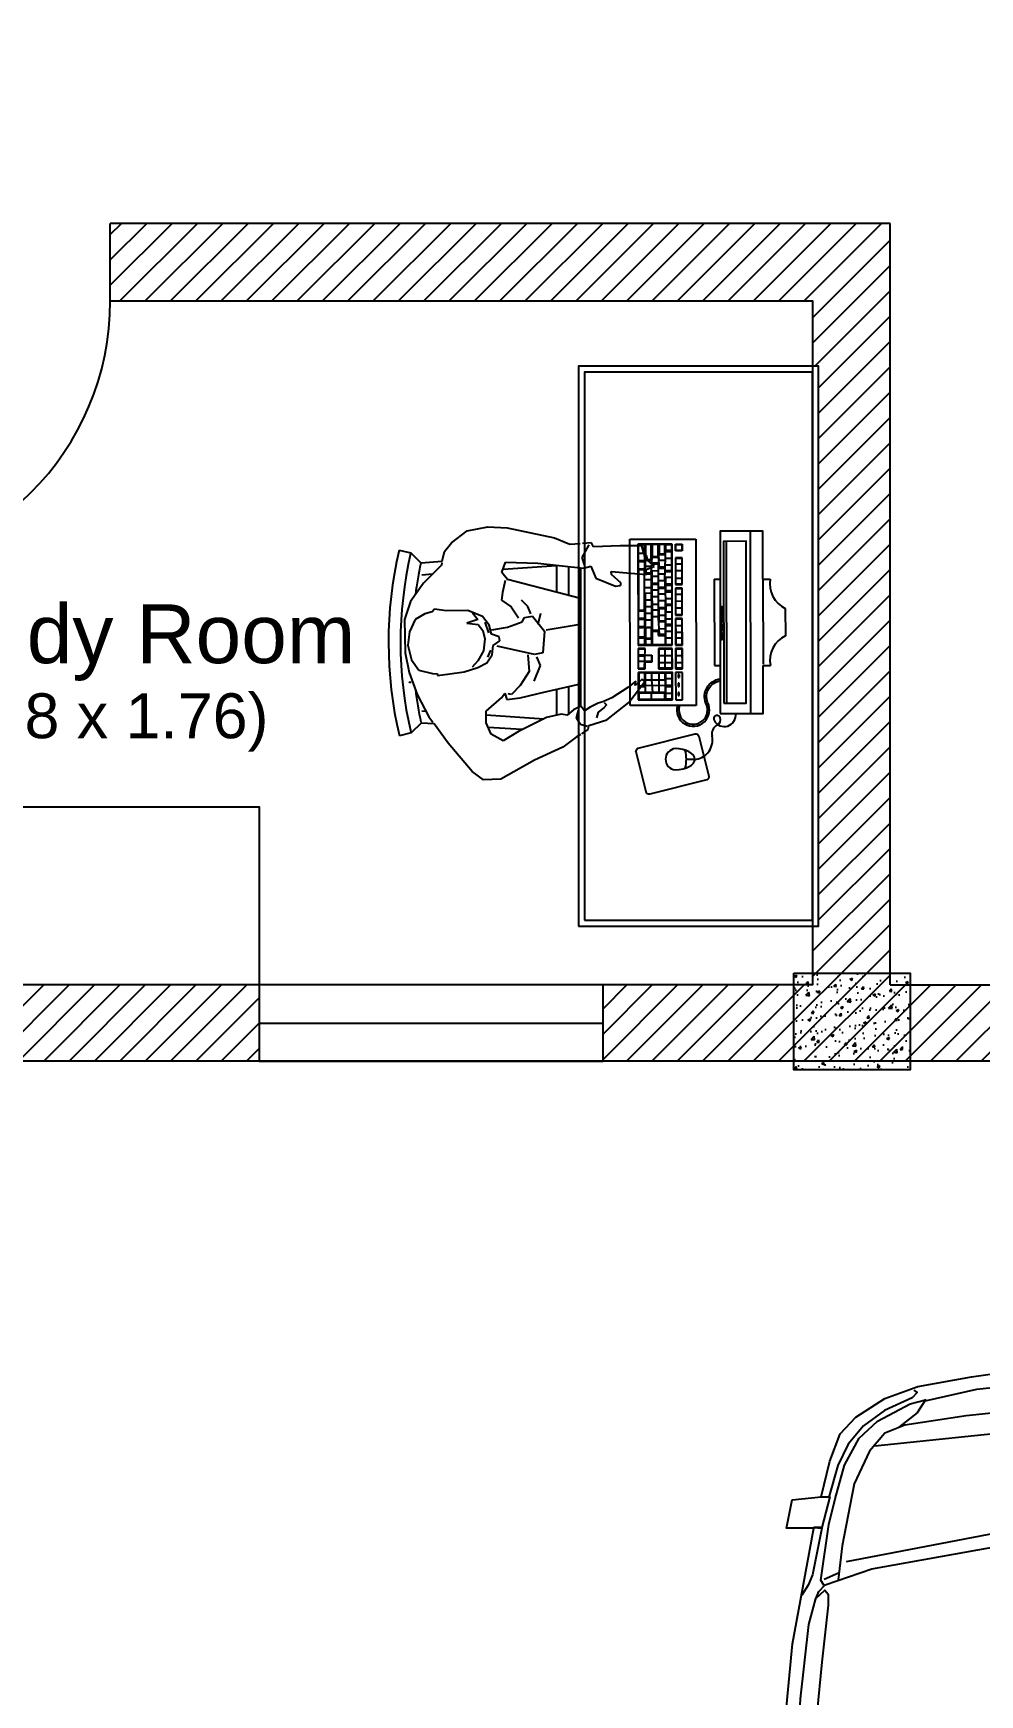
# Model space of a CAD drawing. Header units: inches. Extents: x 36.2 to 74.1, y 18.2 to 51.9.
# Drawn here: x 47.702 to 50.145, y 39.684 to 43.973 of the extents above; entities that cross this region are included whole.
import ezdxf

# ---------------------------------------------------------------- set-up
doc = ezdxf.new("R2010")
doc.units = ezdxf.units.IN
doc.header["$MEASUREMENT"] = 0
for name, color, linetype in [('cad-block.com', 7, 'Continuous'), ('Doors', 12, 'Continuous'), ('Windows', 170, 'Continuous')]:
    doc.layers.add(name, color=color, linetype=linetype)
doc.styles.get("Standard").update_dxf_attribs({"font": 'arial.ttf'})

# ---------------------------------------------------------------- blocks, each defined once
blk = doc.blocks.new('A$C4CD50952')
blk.add_line((79.3, 1304.2), (107.7, 1316.9))
for points in [[(0, 927.5), (3.6, 1038.2), (17.1, 1176.9), (58.9, 1404.9), (5.1, 1404.9), (16.3, 1460.9), (73.4, 1466.5), (90.3, 1537.1), (110.4, 1590.9), (141.8, 1623.4), (199, 1660.4), (264, 1683.9), (369.4, 1703), (591.7, 1734.3), (637.7, 1748.9), (702.7, 1755.6), (725.1, 1755.6), (1392.8, 1766.8), (1608.8, 1767.1)], [(278.4, 1655.6), (379.6, 1678.5), (503.8, 1691.8), (565.1, 1702.1), (614.6, 1715.4), (644.2, 1734.6), (670, 1744.2), (718.8, 1752.4)], [(255.5, 1676.9), (262.4, 1672), (252.6, 1661.3), (197.8, 1636.8), (156.7, 1606.5), (126.3, 1570.3), (105.8, 1528.2), (88.2, 1465.6), (73.5, 1466.6), (90.1, 1466.6), (74.5, 1406), (58.8, 1406), (74.5, 1405), (55.9, 1313), (48, 1292.5), (35.3, 1272.9)], [(1501.7, 1687.8), (974.4, 1677.1), (564.9, 1647.7), (358.8, 1626.3), (238.4, 1607.6), (198.8, 1591.8), (168.4, 1556.6), (138.1, 1492), (114.6, 1369.8), (106.8, 1303.2)], [(78.4, 1292.5), (72.5, 1302.3), (88.2, 1411.8), (100.9, 1462.7), (119.5, 1529.2), (147.9, 1582), (184.1, 1615.3), (248.7, 1649.5), (279, 1657.4), (262.4, 1631.9), (226.2, 1603.6)], [(61.7, 1262.2), (68.6, 1279.8), (81.3, 1293.5), (173.3, 1324.8), (495.3, 1382.5), (951.8, 1468.2), (1116.6, 1500.5), (1174.7, 1525.3), (1226.1, 1562.9), (1256.3, 1596.3), (1296.1, 1616.7)], [(178.8, 1566.9), (483.2, 1598.6), (889.6, 1619.7), (1272.3, 1626.8), (1304.2, 1619.9), (1322.3, 1611.3)], [(1172.3, 1567.2), (1107.7, 1532.8), (1023.7, 1511.3), (122.5, 1338.4)], [(26.5, 928.6), (28.5, 998), (32.4, 1068.5), (49, 1215.2), (62.7, 1266.1), (80.3, 1282.7), (87.2, 1274.9), (87.2, 1253.4), (74.5, 1140.9), (64.7, 1040.1), (61.7, 978.5), (62.7, 930.5)]]:
    blk.add_lwpolyline(points)

msp = doc.modelspace()

# ---------------------------------------------------------------- hatches: boundary and pattern name
at = {"true_color": 0xafd9aa}
h = msp.add_hatch(dxfattribs=at)
h.set_pattern_fill('ANSI31', color=9, scale=0.37)
h.paths.add_polyline_path([(57.19103, 49.66222), (52.85099, 49.66222), (52.85099, 49.46222), (53.6583, 49.46222), (56.94575, 49.46222), (56.94575, 44.22259), (56.94575, 43.62944), (57.19103, 43.62944)], flags=17)
h.paths.add_polyline_path([(57.19103, 38.08933), (56.94575, 38.08933), (56.94575, 37.79667), (40.78812, 37.79667), (40.78812, 41.31889), (42.5046, 41.31889), (42.5046, 41.51582), (40.78812, 41.51582), (40.78812, 42.89083), (40.78812, 43.64456), (40.78812, 43.87412), (40.58812, 43.87412), (40.58812, 42.6807), (40.58812, 37.79667), (38.47709, 37.79667), (38.47709, 49.46222), (40.58812, 49.46222), (42.51208, 49.46222), (42.51208, 49.66222), (38.27709, 49.66222), (38.27709, 37.56761), (40.78812, 37.56761), (57.19103, 37.56761)])
h.paths.add_polyline_path([(44.42107, 45.1596), (44.22107, 45.1596), (44.22107, 45.04269), (40.78812, 45.04383), (40.78812, 45.1908), (40.58812, 45.1908), (40.58812, 44.57412), (40.78812, 44.57412), (40.78812, 44.87362), (44.22107, 44.87362), (44.22107, 44.51644), (44.42107, 44.51644)], flags=17)
h.paths.add_polyline_path([(40.78812, 49.26222), (40.78812, 49.46222), (40.58812, 49.46222), (40.58812, 45.8908), (40.78812, 45.8908)], flags=17)
h.paths.add_polyline_path([(46.05316, 46.34533), (44.42107, 46.34533), (44.4201, 47.36394), (46.96717, 47.36394), (46.96717, 47.25644), (46.96717, 46.34533), (46.72488, 46.34533), (46.72488, 46.14629), (47.16717, 46.14629), (47.16717, 47.45644), (47.16717, 49.46222), (46.96717, 49.46222), (46.96717, 47.5103), (44.4201, 47.5103), (44.4201, 48.52929), (44.22107, 48.52929), (44.22107, 46.14629), (44.22107, 45.8596), (44.42043, 45.8596), (44.4201, 46.14629), (46.05316, 46.14629)], flags=17)
h.paths.add_polyline_path([(52.03947, 49.66222), (49.15495, 49.66222), (49.15495, 49.46222), (50.73065, 49.46222), (50.73065, 46.60077), (50.67109, 46.60077), (50.67109, 46.75088), (50.93633, 46.75088), (50.93633, 49.46222), (52.03947, 49.46222)], flags=17)
h.paths.add_polyline_path([(47.99325, 49.66222), (46.5071, 49.66222), (46.5071, 49.46222), (47.5319, 49.46222), (47.99325, 49.46222)], flags=17)
h.paths.add_polyline_path([(45.67164, 49.66222), (44.78484, 49.66222), (43.7027, 49.66222), (43.7027, 49.46222), (44.78581, 49.46222), (45.67164, 49.46222)], flags=17)
h.paths.add_polyline_path([(53.6583, 48.20815), (53.4583, 48.20815), (53.4583, 46.75088), (51.71895, 46.75088), (51.71895, 46.60077), (53.4583, 46.60077), (53.4583, 46.21807), (53.6583, 46.21807)], flags=17)
h.paths.add_polyline_path([(53.6583, 44.27062), (53.6583, 44.62758), (53.4583, 44.62758), (53.4583, 43.74172), (53.6583, 43.74172)], flags=16)
h.paths.add_polyline_path([(53.6583, 42.39828), (53.4583, 42.39828), (53.4583, 42.37), (53.4583, 41.51582), (49.91368, 41.51582), (49.91368, 43.28164), (49.91368, 43.48164), (47.90065, 43.48164), (47.90065, 43.28164), (49.71368, 43.28164), (49.71368, 43.11337), (49.72917, 43.11337), (49.72917, 41.66796), (49.71368, 41.66796), (49.71368, 41.51582), (49.17273, 41.51582), (49.17273, 41.31889), (53.6583, 41.31889)], flags=17)
h.paths.add_polyline_path([(48.28472, 41.51582), (47.02533, 41.51582), (47.02533, 41.97541), (47.02533, 43.28164), (47.22893, 43.28164), (47.22893, 43.48164), (46.31947, 43.48164), (46.31947, 43.28164), (46.78494, 43.28164), (46.78494, 41.51582), (46.49528, 41.51582), (46.41542, 41.51582), (46.41542, 41.31889), (48.28472, 41.31889)], flags=17)
edge = h.paths.add_edge_path(flags=17)
edge.add_line((45.77705, 41.51582), (44.42107, 41.51582))
edge.add_line((44.42107, 41.51582), (44.42107, 42.48648))
edge.add_arc((44.43431, 42.49666), 0.0167, 189.81624, 217.54655, ccw=False)
edge.add_line((44.41786, 42.49381), (44.41786, 42.62703))
edge.add_line((44.41786, 42.62703), (44.41786, 42.7577))
edge.add_line((44.41786, 42.7577), (44.42107, 42.75791))
edge.add_line((44.42107, 42.75791), (44.42107, 43.28164))
edge.add_line((44.42107, 43.28164), (45.64775, 43.28164))
edge.add_line((45.64775, 43.28164), (45.64775, 43.48164))
edge.add_line((45.64775, 43.48164), (44.42107, 43.48164))
edge.add_line((44.42107, 43.48164), (44.42107, 43.84472))
edge.add_line((44.42107, 43.84472), (44.22107, 43.84472))
edge.add_line((44.22107, 43.84472), (44.22107, 43.77399))
edge.add_line((44.22107, 43.77399), (44.22107, 41.51582))
edge.add_line((44.22107, 41.51582), (43.62436, 41.51582))
edge.add_line((43.62436, 41.51582), (43.62436, 41.31889))
edge.add_line((43.62436, 41.31889), (45.77705, 41.31889))
edge.add_line((45.77705, 41.31889), (45.77705, 41.51582))
at = {"transparency": 33554687}
h = msp.add_hatch(dxfattribs=at)
h.set_pattern_fill('AR-CONC', color=0, scale=0.01)
h.set_pattern_definition([(50, (11.68816, -8.365796), (0.07172602, -0.006275213), [0.0075, -0.0825]), (355, (11.68816, -8.365796), (-0.01387513, 0.07521921), [0.006, -0.066]), (100.45144, (11.694135, -8.36632), (0.057850885, 0.068944), [0.00637402, -0.07011421]), (46.1842, (11.68816, -8.3458), (0.10672413, -0.01655193), [0.01125, -0.12375]), (96.63564, (11.69705, -8.34718), (0.0934662, 0.09741186), [0.00956103, -0.10517138]), (351.18416, (11.68816, -8.3458), (0.0934662, 0.09741186), [0.009, -0.099]), (21, (11.69816, -8.350796), (0.059690705, -0.04026189), [0.0075, -0.0825]), (326, (11.69816, -8.350796), (0.02433153, 0.072515005), [0.006, -0.066]), (71.45144, (11.70313, -8.35415), (0.08402224, 0.032253115), [0.00637402, -0.07011421]), (37.5, (11.688158, -8.365796), (0.001215986, 0.033289385), [0, -0.0652, 0, -0.067, 0, -0.06625]), (7.5, (11.688158, -8.365796), (0.026306954, 0.039441171), [0, -0.0382, 0, -0.0637, 0, -0.02525]), (327.5, (11.665858, -8.365796), (0.053382244, -0.002255487), [0, -0.025, 0, -0.078, 0, -0.1035]), (317.5, (11.65586, -8.365796), (0.058318617, 0.010010498), [0, -0.0325, 0, -0.0518, 0, -0.0735])])
h.paths.add_polyline_path([(49.66525, 41.54642), (49.66525, 41.29642), (49.96525, 41.29642), (49.96525, 41.54642)])

# ---------------------------------------------------------------- linework, layer by layer
for p, q in [((49.91368, 43.48164), (47.90065, 43.48164)), ((47.90065, 43.28164), (47.90065, 43.48164)), ((49.91368, 43.28164), (49.91368, 43.48164)), ((49.91368, 41.51582), (49.91368, 43.28164)), ((48.78129, 42.65721), (48.82213, 42.68811)), ((48.82213, 42.68811), (48.87522, 42.69838)), ((48.87522, 42.69838), (48.92494, 42.6955)), ((48.92494, 42.6955), (49.04735, 42.66989)), ((49.55243, 42.68752), (49.5532, 42.21682)), ((48.64616, 42.63812), (48.67633, 42.6311)), ((48.75769, 42.60954), (48.76355, 42.63442)), ((48.76355, 42.63442), (48.78129, 42.65721)), ((49.04735, 42.66989), (49.08729, 42.6534)), ((49.08729, 42.6534), (49.11401, 42.65532)), ((49.11877, 42.61908), (49.13695, 42.65159)), ((49.14298, 42.6574), (49.11952, 42.65572)), ((49.14803, 42.64701), (49.14298, 42.6574)), ((49.21673, 42.6498), (49.14803, 42.64701)), ((49.27272, 42.64952), (49.21673, 42.6498)), ((49.24166, 42.66647), (49.4121, 42.66675)), ((49.24236, 42.23686), (49.24166, 42.66647)), ((49.35071, 42.65351), (49.26279, 42.65337)), ((49.26279, 42.65337), (49.26322, 42.39244)), ((49.26393, 42.65245), (49.27926, 42.65248)), ((49.26399, 42.61104), (49.26393, 42.65245)), ((49.27839, 42.63057), (49.27272, 42.64952)), ((49.27926, 42.65248), (49.27936, 42.58938)), ((49.29727, 42.65245), (49.28188, 42.65242)), ((49.28188, 42.65242), (49.28195, 42.61375)), ((49.29733, 42.61378), (49.29727, 42.65245)), ((49.3151, 42.65251), (49.29969, 42.65248)), ((49.29969, 42.65248), (49.29974, 42.62186)), ((49.31515, 42.62188), (49.3151, 42.65251)), ((49.3323, 42.65253), (49.31715, 42.65251)), ((49.31715, 42.65251), (49.31719, 42.62858)), ((49.33234, 42.6286), (49.3323, 42.65253)), ((49.33256, 42.55928), (49.33439, 42.65249)), ((49.33439, 42.65249), (49.34972, 42.65251)), ((49.34975, 42.63718), (49.33441, 42.63716)), ((49.33442, 42.63511), (49.34975, 42.63514)), ((49.34972, 42.65251), (49.34977, 42.61981)), ((49.35113, 42.39259), (49.35071, 42.65351)), ((49.35959, 42.65355), (49.37696, 42.65358)), ((49.35961, 42.63618), (49.35959, 42.65355)), ((49.37699, 42.6362), (49.35961, 42.63618)), ((49.36061, 42.65253), (49.37594, 42.65256)), ((49.36064, 42.6372), (49.36061, 42.65253)), ((49.37597, 42.63722), (49.36064, 42.6372)), ((49.37594, 42.65256), (49.37597, 42.63722)), ((49.37696, 42.65358), (49.37699, 42.6362)), ((49.4121, 42.66675), (49.4128, 42.23714)), ((49.49032, 42.661), (49.491, 42.24314)), ((48.67633, 42.6311), (48.70241, 42.60576)), ((48.70241, 42.60576), (48.75769, 42.60954)), ((48.75531, 42.59941), (48.70912, 42.55306)), ((48.75671, 42.60537), (48.75531, 42.59941)), ((48.91168, 42.58054), (48.92054, 42.60699)), ((48.91458, 42.58921), (49.05215, 42.59861)), ((48.92054, 42.60699), (49.00469, 42.60444)), ((49.00469, 42.60444), (49.12189, 42.59135)), ((49.05216, 42.59781), (49.05227, 42.52931)), ((49.08313, 42.59568), (49.08325, 42.52125)), ((49.11411, 42.59222), (49.11469, 42.23568)), ((49.12444, 42.60012), (49.11877, 42.61908)), ((49.12189, 42.59135), (49.14086, 42.59702)), ((49.14086, 42.59702), (49.15388, 42.56569)), ((49.26396, 42.63077), (49.27929, 42.6308)), ((49.29724, 42.61166), (49.26399, 42.61104)), ((49.264, 42.60909), (49.27933, 42.60911)), ((49.26403, 42.58935), (49.264, 42.60909)), ((49.27936, 42.58938), (49.26403, 42.58935)), ((49.28528, 42.62461), (49.27839, 42.63057)), ((49.28193, 42.5963), (49.28191, 42.61163)), ((49.29726, 42.59633), (49.28193, 42.5963)), ((49.28196, 42.57893), (49.28194, 42.59426)), ((49.28195, 42.61375), (49.29733, 42.61378)), ((49.28361, 42.58792), (49.30457, 42.59588)), ((49.28834, 42.61193), (49.28528, 42.62461)), ((49.29982, 42.602), (49.28834, 42.61193)), ((49.29729, 42.57895), (49.29981, 42.62007)), ((49.29974, 42.62186), (49.31515, 42.62188)), ((49.29981, 42.62007), (49.31514, 42.6201)), ((49.30457, 42.59588), (49.29982, 42.602)), ((49.31516, 42.60476), (49.29983, 42.60474)), ((49.29984, 42.6027), (49.31517, 42.60272)), ((49.31514, 42.6201), (49.31717, 42.59401)), ((49.31517, 42.60272), (49.31536, 42.48313)), ((49.31711, 42.62671), (49.33245, 42.62674)), ((49.31714, 42.61138), (49.31711, 42.62671)), ((49.33247, 42.61141), (49.31714, 42.61138)), ((49.3325, 42.59403), (49.31717, 42.59401)), ((49.31717, 42.59196), (49.3325, 42.59199)), ((49.31719, 42.62858), (49.33234, 42.6286)), ((49.33445, 42.61774), (49.34978, 42.61776)), ((49.33447, 42.60036), (49.34981, 42.60039)), ((49.34978, 42.61776), (49.3498, 42.60243)), ((49.34981, 42.60039), (49.34986, 42.56768)), ((49.37706, 42.61884), (49.35968, 42.61882)), ((49.35968, 42.61882), (49.35979, 42.54931)), ((49.36072, 42.61778), (49.37605, 42.6178)), ((49.36083, 42.55032), (49.36072, 42.61778)), ((49.37608, 42.60247), (49.36075, 42.60245)), ((49.37605, 42.6178), (49.37616, 42.55035)), ((49.37717, 42.54934), (49.37706, 42.61884)), ((48.70912, 42.55306), (48.67594, 42.5055)), ((48.70452, 42.57486), (48.73277, 42.57679)), ((48.92591, 42.5622), (48.91168, 42.58054)), ((48.91964, 42.5596), (48.91323, 42.52902)), ((49.11424, 42.51318), (48.92591, 42.5622)), ((49.15388, 42.56569), (49.20484, 42.54569)), ((49.19411, 42.57503), (49.1935, 42.58359)), ((49.1935, 42.58359), (49.28453, 42.57508)), ((49.21937, 42.55319), (49.19411, 42.57503)), ((49.20484, 42.54569), (49.21769, 42.54661)), ((49.21769, 42.54661), (49.21937, 42.55319)), ((49.27938, 42.58728), (49.26406, 42.58725)), ((49.26406, 42.58725), (49.26423, 42.48317)), ((49.27955, 42.4832), (49.27938, 42.58728)), ((49.29729, 42.57895), (49.28196, 42.57893)), ((49.28196, 42.57688), (49.2973, 42.57691)), ((49.29732, 42.56158), (49.28199, 42.56155)), ((49.28453, 42.57508), (49.28361, 42.58792)), ((49.2973, 42.57691), (49.29752, 42.43994)), ((49.29986, 42.58532), (49.3152, 42.58534)), ((49.29989, 42.56999), (49.29986, 42.58532)), ((49.31522, 42.57001), (49.29989, 42.56999)), ((49.30009, 42.44631), (49.29989, 42.56999)), ((49.31525, 42.55264), (49.29992, 42.55261)), ((49.29992, 42.55057), (49.31525, 42.55059)), ((49.33253, 42.57666), (49.3172, 42.57663)), ((49.33256, 42.55928), (49.31722, 42.55926)), ((49.33256, 42.55724), (49.33467, 42.48077)), ((49.34983, 42.58505), (49.3345, 42.58503)), ((49.3345, 42.58298), (49.34983, 42.58301)), ((49.34986, 42.56768), (49.33453, 42.56765)), ((49.33456, 42.55028), (49.33453, 42.56561)), ((49.34989, 42.5503), (49.33456, 42.55028)), ((49.33456, 42.54823), (49.34989, 42.54826)), ((49.33458, 42.5329), (49.33456, 42.54823)), ((49.34986, 42.56563), (49.34992, 42.53293)), ((49.35979, 42.54931), (49.37717, 42.54934)), ((49.37611, 42.5851), (49.36077, 42.58507)), ((49.36081, 42.56565), (49.37614, 42.56568)), ((49.37616, 42.55035), (49.36083, 42.55032)), ((49.45982, 42.56354), (49.47486, 42.56357)), ((49.45982, 42.56354), (49.46018, 42.3405)), ((49.47486, 42.56357), (49.47543, 42.21669)), ((49.58525, 42.56375), (49.60434, 42.56378)), ((49.58525, 42.56375), (49.5856, 42.34399)), ((48.67594, 42.5055), (48.6599, 42.45918)), ((48.91323, 42.52902), (48.91033, 42.50945)), ((48.91033, 42.50945), (48.93528, 42.49189)), ((48.97827, 42.49283), (48.96204, 42.50887)), ((49.28202, 42.54213), (49.29735, 42.54216)), ((49.29738, 42.52682), (49.28205, 42.5268)), ((49.28213, 42.47467), (49.28205, 42.52475)), ((49.29741, 42.50945), (49.28207, 42.50942)), ((49.31528, 42.53526), (49.29995, 42.53524)), ((49.31531, 42.51789), (49.29997, 42.51786)), ((49.33258, 42.5419), (49.31725, 42.54188)), ((49.31726, 42.53984), (49.33259, 42.53986)), ((49.33261, 42.52453), (49.31728, 42.5245)), ((49.33264, 42.50715), (49.31731, 42.50713)), ((49.33264, 42.50511), (49.33267, 42.48978)), ((49.34992, 42.53293), (49.33458, 42.5329)), ((49.33459, 42.53086), (49.34992, 42.53088)), ((49.33462, 42.51348), (49.34995, 42.51351)), ((49.37719, 42.53993), (49.35981, 42.5399)), ((49.35981, 42.5399), (49.35992, 42.4704)), ((49.36085, 42.53887), (49.37618, 42.53889)), ((49.3609, 42.50616), (49.36085, 42.53887)), ((49.37621, 42.52356), (49.36087, 42.52354)), ((49.37623, 42.50618), (49.3609, 42.50616)), ((49.36096, 42.47141), (49.36091, 42.50412)), ((49.37618, 42.53889), (49.37623, 42.50618)), ((49.37624, 42.50414), (49.37629, 42.47143)), ((49.3773, 42.47043), (49.37719, 42.53993)), ((48.71267, 42.47373), (48.68789, 42.45904)), ((48.73164, 42.47939), (48.71267, 42.47373)), ((48.73761, 42.48628), (48.73164, 42.47939)), ((48.76805, 42.48201), (48.73761, 42.48628)), ((48.82363, 42.48234), (48.76805, 42.48201)), ((48.8617, 42.46724), (48.82363, 42.48234)), ((48.83549, 42.47647), (48.84945, 42.45931)), ((48.87838, 42.44477), (48.8617, 42.46724)), ((48.93528, 42.49189), (48.95457, 42.46316)), ((48.9639, 42.45307), (48.96956, 42.46424)), ((48.96956, 42.46424), (48.99082, 42.46792)), ((48.98608, 42.47403), (48.97827, 42.49283)), ((48.99082, 42.46792), (49.02159, 42.42926)), ((49.00522, 42.44744), (49.01178, 42.47588)), ((49.26421, 42.48136), (49.27954, 42.48138)), ((49.26427, 42.43995), (49.26421, 42.48136)), ((49.26423, 42.48317), (49.27955, 42.4832)), ((49.27957, 42.46165), (49.26424, 42.46162)), ((49.27954, 42.48138), (49.2796, 42.43997)), ((49.29743, 42.49207), (49.2821, 42.49205)), ((49.29746, 42.4747), (49.28213, 42.47467)), ((49.28219, 42.43992), (49.28213, 42.47263)), ((49.29744, 42.49003), (49.29746, 42.4747)), ((49.30001, 42.49844), (49.31534, 42.49847)), ((49.31536, 42.48313), (49.30003, 42.48311)), ((49.31539, 42.46576), (49.30006, 42.46573)), ((49.31536, 42.48313), (49.31539, 42.46371)), ((49.31539, 42.46371), (49.31745, 42.42025)), ((49.33267, 42.48978), (49.31734, 42.48975)), ((49.31734, 42.48771), (49.33267, 42.48773)), ((49.31739, 42.455), (49.31734, 42.48771)), ((49.31737, 42.47033), (49.3327, 42.47036)), ((49.33267, 42.48773), (49.33273, 42.45503)), ((49.34997, 42.49817), (49.33464, 42.49815)), ((49.33464, 42.49611), (49.34998, 42.49613)), ((49.33467, 42.47873), (49.35, 42.47875)), ((49.33475, 42.42865), (49.33467, 42.47873)), ((49.3347, 42.46135), (49.35003, 42.46138)), ((49.35, 42.47875), (49.35003, 42.46342)), ((49.35003, 42.46138), (49.35006, 42.44605)), ((49.35992, 42.4704), (49.3773, 42.47043)), ((49.37731, 42.46221), (49.35993, 42.46219)), ((49.35993, 42.46219), (49.36005, 42.39268)), ((49.37626, 42.48881), (49.36093, 42.48878)), ((49.37629, 42.47143), (49.36096, 42.47141)), ((49.36098, 42.46115), (49.37631, 42.46118)), ((49.361, 42.44582), (49.36098, 42.46115)), ((49.37631, 42.46118), (49.37636, 42.42847)), ((49.37742, 42.39271), (49.37731, 42.46221)), ((49.64321, 42.48728), (49.64332, 42.41736)), ((48.6599, 42.45918), (48.66177, 42.37327)), ((48.67291, 42.42785), (48.66895, 42.39314)), ((48.68789, 42.45904), (48.67291, 42.42785)), ((48.84945, 42.45931), (48.82103, 42.45)), ((48.82103, 42.45), (48.85036, 42.44665)), ((48.85036, 42.44665), (48.86239, 42.43117)), ((48.86239, 42.43117), (48.86756, 42.40974)), ((48.86797, 42.4521), (48.87718, 42.42515)), ((48.88461, 42.42169), (48.87838, 42.44477)), ((48.90425, 42.41437), (48.88461, 42.42169)), ((48.88573, 42.43239), (48.92612, 42.4396)), ((48.92612, 42.4396), (48.9639, 42.45307)), ((49.02159, 42.42926), (49.01703, 42.373)), ((49.09809, 42.44336), (49.02572, 42.43171)), ((49.11435, 42.44689), (49.09809, 42.44336)), ((49.26424, 42.45968), (49.27957, 42.45971)), ((49.2796, 42.43997), (49.26427, 42.43995)), ((49.26428, 42.43791), (49.29752, 42.43994)), ((49.26432, 42.41366), (49.26428, 42.43791)), ((49.27961, 42.43793), (49.27965, 42.41368)), ((49.29749, 42.45732), (49.28216, 42.4573)), ((49.28259, 42.43794), (49.28226, 42.39358)), ((49.29743, 42.43796), (49.28259, 42.43794)), ((49.29748, 42.41125), (49.29743, 42.43796)), ((49.30012, 42.43098), (49.30009, 42.44631)), ((49.31545, 42.43101), (49.30012, 42.43098)), ((49.30014, 42.42937), (49.31538, 42.4294)), ((49.3002, 42.39356), (49.30014, 42.42903)), ((49.31538, 42.4294), (49.3154, 42.41835)), ((49.3154, 42.41835), (49.33275, 42.41838)), ((49.33273, 42.45298), (49.3159, 42.45295)), ((49.33273, 42.45503), (49.31739, 42.455)), ((49.31743, 42.43558), (49.33276, 42.43561)), ((49.33278, 42.42027), (49.31745, 42.42025)), ((49.33273, 42.45298), (49.33278, 42.42027)), ((49.33275, 42.41838), (49.33279, 42.39395)), ((49.35006, 42.44605), (49.33473, 42.44602)), ((49.33473, 42.44398), (49.35006, 42.444)), ((49.35009, 42.42867), (49.33475, 42.42865)), ((49.33478, 42.41127), (49.33476, 42.4266)), ((49.35006, 42.444), (49.35009, 42.42867)), ((49.35009, 42.42663), (49.35014, 42.39392)), ((49.361, 42.44377), (49.37634, 42.4438)), ((49.36103, 42.42844), (49.361, 42.44377)), ((49.36103, 42.4264), (49.37636, 42.42642)), ((49.36109, 42.39369), (49.36103, 42.4264)), ((49.37636, 42.42642), (49.37642, 42.39372)), ((48.66895, 42.39314), (48.67815, 42.35508)), ((48.86435, 42.37863), (48.84989, 42.35216)), ((48.86756, 42.40974), (48.86435, 42.37863)), ((48.88185, 42.38043), (48.87442, 42.36246)), ((48.88606, 42.36788), (48.88904, 42.39176)), ((48.88904, 42.39176), (48.90637, 42.40414)), ((48.99576, 42.36932), (48.89952, 42.39036)), ((48.90637, 42.40414), (48.90425, 42.41437)), ((49.28138, 42.38463), (49.26301, 42.3846)), ((49.26301, 42.3846), (49.2631, 42.3318)), ((49.26322, 42.39244), (49.35113, 42.39259)), ((49.27965, 42.41368), (49.26432, 42.41366)), ((49.26432, 42.4119), (49.27965, 42.41192)), ((49.26435, 42.39358), (49.26432, 42.4119)), ((49.27968, 42.39361), (49.26435, 42.39358)), ((49.26452, 42.38324), (49.27985, 42.38326)), ((49.26454, 42.36791), (49.26452, 42.38324)), ((49.27965, 42.41192), (49.27968, 42.39361)), ((49.27993, 42.33318), (49.28138, 42.38463)), ((49.28224, 42.40891), (49.29757, 42.40894)), ((49.29759, 42.39361), (49.28226, 42.39358)), ((49.28264, 42.41122), (49.29748, 42.41125)), ((49.29757, 42.40894), (49.29759, 42.39361)), ((49.33279, 42.39361), (49.3002, 42.39356)), ((49.35148, 42.38459), (49.316, 42.38453)), ((49.316, 42.38453), (49.31609, 42.33201)), ((49.31716, 42.38332), (49.33249, 42.38335)), ((49.31724, 42.33324), (49.31716, 42.38332)), ((49.33249, 42.38335), (49.33257, 42.33326)), ((49.35011, 42.4113), (49.33478, 42.41127)), ((49.33481, 42.39389), (49.33479, 42.40923)), ((49.35014, 42.39392), (49.33481, 42.39389)), ((49.33484, 42.38335), (49.35017, 42.38338)), ((49.35017, 42.38338), (49.3502, 42.36805)), ((49.35156, 42.33207), (49.35148, 42.38459)), ((49.37743, 42.38456), (49.36004, 42.38453)), ((49.36004, 42.38453), (49.36013, 42.33226)), ((49.36005, 42.39268), (49.37742, 42.39271)), ((49.37639, 42.41109), (49.36106, 42.41107)), ((49.37642, 42.39372), (49.36109, 42.39369)), ((49.3611, 42.38339), (49.37643, 42.38342)), ((49.36118, 42.33331), (49.3611, 42.38339)), ((49.37643, 42.38342), (49.37652, 42.33334)), ((49.37752, 42.33228), (49.37743, 42.38456)), ((48.66177, 42.37327), (48.67189, 42.32237)), ((48.67815, 42.35508), (48.69728, 42.3285)), ((48.81387, 42.32397), (48.84966, 42.33515)), ((48.84989, 42.35216), (48.83465, 42.33653)), ((48.84966, 42.33515), (48.87246, 42.34755)), ((48.87246, 42.34755), (48.88606, 42.36788)), ((48.97863, 42.36809), (48.9817, 42.32529)), ((49.01077, 42.34028), (48.99426, 42.30038)), ((49.01703, 42.373), (48.99576, 42.36932)), ((49.00051, 42.36321), (49.01077, 42.34028)), ((49.2631, 42.3318), (49.28146, 42.33183)), ((49.29756, 42.36592), (49.26454, 42.36791)), ((49.26455, 42.36586), (49.27988, 42.36589)), ((49.2646, 42.33315), (49.26455, 42.36586)), ((49.2799, 42.35055), (49.26457, 42.35053)), ((49.27993, 42.33318), (49.2646, 42.33315)), ((49.28141, 42.36691), (49.29858, 42.36694)), ((49.29861, 42.34956), (49.28143, 42.34954)), ((49.28146, 42.33183), (49.28143, 42.34954)), ((49.29759, 42.35058), (49.28226, 42.35056)), ((49.29756, 42.36592), (49.29759, 42.35058)), ((49.29858, 42.36694), (49.29861, 42.34956)), ((49.31609, 42.33201), (49.35156, 42.33207)), ((49.31719, 42.36595), (49.3502, 42.366)), ((49.31721, 42.34857), (49.33255, 42.3486)), ((49.33257, 42.33326), (49.31724, 42.33324)), ((49.3349, 42.3486), (49.35023, 42.34863)), ((49.35026, 42.33329), (49.33492, 42.33327)), ((49.3502, 42.366), (49.35023, 42.35067)), ((49.35023, 42.34863), (49.35026, 42.33329)), ((49.36013, 42.33226), (49.37752, 42.33228)), ((49.36113, 42.36602), (49.37646, 42.36604)), ((49.36116, 42.34864), (49.37649, 42.34867)), ((49.37652, 42.33334), (49.36118, 42.33331)), ((49.46018, 42.3405), (49.47523, 42.34052)), ((49.58561, 42.3407), (49.60471, 42.34073)), ((48.67189, 42.32237), (48.69318, 42.26582)), ((48.69728, 42.3285), (48.73232, 42.32026)), ((48.73232, 42.32026), (48.74533, 42.31904)), ((48.74533, 42.31904), (48.74563, 42.31476)), ((48.74563, 42.31476), (48.77761, 42.31921)), ((48.77761, 42.31921), (48.81387, 42.32397)), ((48.95846, 42.2892), (48.93644, 42.2661)), ((48.9817, 42.32529), (48.95846, 42.2892)), ((49.01998, 42.27211), (49.1146, 42.29287)), ((49.25696, 42.29991), (49.23662, 42.28339)), ((49.23939, 42.24486), (49.28067, 42.29946)), ((49.27379, 42.30542), (49.25559, 42.28905)), ((49.25559, 42.28905), (49.25696, 42.29991)), ((49.35161, 42.32291), (49.26316, 42.32276)), ((49.26316, 42.32276), (49.26328, 42.25173)), ((49.28027, 42.32121), (49.26493, 42.32119)), ((49.26493, 42.32119), (49.26498, 42.28839)), ((49.26498, 42.28839), (49.28032, 42.28841)), ((49.28067, 42.29946), (49.27379, 42.30542)), ((49.28032, 42.28841), (49.28027, 42.32121)), ((49.28232, 42.32116), (49.33259, 42.32124)), ((49.28237, 42.28845), (49.28232, 42.32116)), ((49.28235, 42.30378), (49.33261, 42.30387)), ((49.33264, 42.28853), (49.28237, 42.28845)), ((49.29765, 42.32118), (49.29768, 42.30585)), ((49.29768, 42.30381), (49.29998, 42.2711)), ((49.31731, 42.28851), (49.31725, 42.32122)), ((49.33259, 42.32124), (49.33264, 42.28853)), ((49.33474, 42.32124), (49.35007, 42.32127)), ((49.33476, 42.30591), (49.33474, 42.32124)), ((49.3501, 42.30594), (49.33476, 42.30591)), ((49.33485, 42.25379), (49.33477, 42.30387)), ((49.35012, 42.28856), (49.33479, 42.28854)), ((49.35007, 42.32127), (49.35015, 42.27119)), ((49.35173, 42.25188), (49.35161, 42.32291)), ((49.37753, 42.32272), (49.36014, 42.3227)), ((49.36014, 42.3227), (49.36026, 42.25178)), ((49.36929, 42.31726), (49.36677, 42.31725)), ((49.36677, 42.31725), (49.36679, 42.30919)), ((49.36679, 42.30919), (49.3693, 42.30919)), ((49.36932, 42.2946), (49.36681, 42.2946)), ((49.36681, 42.2946), (49.36682, 42.28654)), ((49.36929, 42.31726), (49.36929, 42.30919)), ((49.36934, 42.28654), (49.36932, 42.2946)), ((49.37765, 42.25181), (49.37753, 42.32272)), ((48.69318, 42.26582), (48.72319, 42.20774)), ((48.87067, 42.22265), (48.9112, 42.25783)), ((48.9112, 42.25783), (48.919, 42.26915)), ((48.919, 42.26915), (48.92451, 42.25234)), ((48.92451, 42.25234), (48.95863, 42.25694)), ((48.93644, 42.2661), (48.92772, 42.26763)), ((48.95863, 42.25694), (49.01998, 42.27211)), ((49.05267, 42.27928), (49.05278, 42.21217)), ((49.08364, 42.28608), (49.08375, 42.21492)), ((49.17253, 42.24651), (49.15983, 42.24345)), ((49.19547, 42.25676), (49.17253, 42.24651)), ((49.23662, 42.28339), (49.19547, 42.25676)), ((49.26328, 42.25173), (49.35173, 42.25188)), ((49.26501, 42.28638), (49.28034, 42.2864)), ((49.26503, 42.27105), (49.26501, 42.28638)), ((49.28037, 42.27107), (49.26503, 42.27105)), ((49.33258, 42.26917), (49.26509, 42.26906)), ((49.26509, 42.26906), (49.26511, 42.25373)), ((49.26511, 42.25373), (49.3326, 42.25384)), ((49.2824, 42.27108), (49.28238, 42.28641)), ((49.33267, 42.27116), (49.2824, 42.27108)), ((49.29774, 42.25378), (49.29771, 42.26911)), ((49.31734, 42.27113), (49.31731, 42.28646)), ((49.3326, 42.25384), (49.33258, 42.26917)), ((49.33264, 42.28649), (49.33267, 42.27116)), ((49.3348, 42.28649), (49.35013, 42.28652)), ((49.33482, 42.26912), (49.35016, 42.26914)), ((49.35018, 42.25381), (49.33485, 42.25379)), ((49.35016, 42.26914), (49.35018, 42.25381)), ((49.36026, 42.25178), (49.37765, 42.25181)), ((49.36682, 42.28654), (49.36934, 42.28654)), ((49.36936, 42.27097), (49.36685, 42.27097)), ((49.36685, 42.27097), (49.36686, 42.26291)), ((49.36686, 42.26291), (49.36938, 42.26291)), ((49.36938, 42.26291), (49.36936, 42.27097)), ((48.71575, 42.22214), (48.7051, 42.22284)), ((48.72319, 42.20774), (48.7334, 42.194)), ((48.87068, 42.19254), (48.87067, 42.22265)), ((49.0196, 42.20238), (48.87068, 42.21207)), ((49.02689, 42.20592), (48.95408, 42.17057)), ((49.06498, 42.21511), (49.02689, 42.20592)), ((49.08028, 42.21191), (49.06498, 42.21511)), ((49.09649, 42.22598), (49.08028, 42.21191)), ((49.11516, 42.23593), (49.09649, 42.22598)), ((49.10446, 42.20505), (49.1095, 42.22477)), ((49.11426, 42.18854), (49.10446, 42.20505)), ((49.12465, 42.22371), (49.11516, 42.23593)), ((49.13902, 42.23334), (49.12465, 42.22371)), ((49.15983, 42.24345), (49.13902, 42.23334)), ((49.15997, 42.21996), (49.15555, 42.20546)), ((49.17448, 42.23083), (49.15997, 42.21996)), ((49.18154, 42.23897), (49.17448, 42.23083)), ((49.17564, 42.24509), (49.18154, 42.23897)), ((49.18234, 42.19989), (49.23939, 42.24486)), ((49.4128, 42.23714), (49.24236, 42.23686)), ((48.67708, 42.16651), (48.64694, 42.15938)), ((48.70309, 42.19193), (48.67708, 42.16651)), ((48.73655, 42.18975), (48.70309, 42.19193)), ((48.77325, 42.14036), (48.73655, 42.18975)), ((48.88355, 42.16335), (48.87068, 42.19254)), ((48.96323, 42.17501), (48.87591, 42.18069)), ((48.91492, 42.14624), (48.88355, 42.16335)), ((48.95408, 42.17057), (48.91492, 42.14624)), ((49.11481, 42.16249), (49.10372, 42.15552)), ((49.13185, 42.18335), (49.11426, 42.18854)), ((49.11798, 42.16448), (49.13461, 42.17495)), ((49.13461, 42.17495), (49.13598, 42.1858)), ((49.13598, 42.1858), (49.18234, 42.19989)), ((48.83448, 42.06732), (48.77325, 42.14036)), ((49.069, 42.12936), (48.99603, 42.09614)), ((49.10372, 42.15552), (49.069, 42.12936)), ((48.99603, 42.09614), (48.90915, 42.04687)), ((49.38785, 42.09853), (49.40973, 42.09856)), ((49.40973, 42.09804), (49.41323, 42.09804)), ((49.41323, 42.09909), (49.41323, 42.09804)), ((48.86401, 42.04578), (48.83448, 42.06732)), ((48.90915, 42.04687), (48.86401, 42.04578)), ((49.91368, 41.51582), (53.4583, 41.51582))]:
    msp.add_line(p, q)
for points in [[(47.90065, 43.28164), (49.71368, 43.28164), (49.71368, 41.51582), (47.02533, 41.51582)], [(49.58525, 42.56375), (49.58504, 42.68758), (49.47466, 42.6874), (49.47486, 42.56357)], [(49.47543, 42.21669), (49.58581, 42.21687), (49.58561, 42.3407)], [(53.6583, 41.31889), (40.78812, 41.31889)]]:
    msp.add_lwpolyline(points)
for points in [[(49.10971, 41.66796), (49.72917, 41.66796), (49.72917, 43.11337), (49.10971, 43.11337)], [(49.1252, 41.68345), (49.71368, 41.68345), (49.71368, 43.09788), (49.1252, 43.09788)], [(49.48417, 42.24313), (49.54255, 42.24322), (49.54187, 42.66109), (49.48349, 42.66099)], [(49.47753, 42.49156), (49.47756, 42.47419), (49.48014, 42.47419), (49.48011, 42.49157)], [(49.47757, 42.46942), (49.4776, 42.45205), (49.48018, 42.45205), (49.48015, 42.46943)], [(49.4776, 42.44728), (49.47763, 42.42991), (49.48021, 42.42991), (49.48019, 42.44729)], [(49.47764, 42.42514), (49.47767, 42.40777), (49.48025, 42.40777), (49.48022, 42.42515)], [(48.28472, 41.51582), (47.02533, 41.51582), (47.02533, 41.97541), (48.28472, 41.97541)], [(49.66525, 41.54642), (49.96525, 41.54642), (49.96525, 41.29642), (49.66525, 41.29642)]]:
    msp.add_lwpolyline(points, close=True)
for points in [[(49.36465, 42.23706, 1.4695206), (49.44273, 42.24527, -0.4882158), (49.47529, 42.3006)], [(49.37004, 42.23707, 1.5064916), (49.43803, 42.24311, -0.4946703), (49.47528, 42.3058)]]:
    msp.add_lwpolyline(points, format="xyb")
msp.add_lwpolyline([(49.41971, 42.15837), (49.44587, 42.05508, -0.4142136), (49.44026, 42.04567), (49.29334, 42.00846, -0.4142136), (49.28393, 42.01407), (49.25778, 42.11737, -0.4142136), (49.26338, 42.12677), (49.4103, 42.16398, -0.4142136)], format="xyb", close=True)
for centre, radius, start, end in [((49.66715, 42.40042), 1.0483, 166.89383, 193.29286), ((49.66715, 42.40042), 1.01732, 166.97459, 193.12493), ((49.66715, 42.40042), 0.98635, 168.05659, 172.83003), ((49.67457, 42.55133), 0.07132, 169.94957, 243.91489), ((49.67489, 42.35341), 0.07132, 116.2718, 190.23712), ((48.67497, 42.30259), 0.00528, 232.07367, 292.38387), ((49.66715, 42.40042), 0.98635, 187.09145, 192.07354), ((49.46683, 42.20296), 0.00858, 20.44906, 206.86806), ((49.48552, 42.21243), 0.02954, 206.86806, 8.42616), ((49.46047, 42.20059), 0.01537, 297.84984, 20.44906), ((49.4801, 42.16343), 0.02665, 117.84984, 191.87512), ((49.3615, 42.09848), 0.02765, 94.71128, 265.47541), ((49.29484, 42.09837), 0.09301, 345.53092, 14.65577), ((49.40531, 42.14771), 0.04977, 279.15718, 11.87512)]:
    msp.add_arc(centre, radius, start, end)
msp.add_ellipse((49.35673, 42.09848), major_axis=(-0.05301, -0.00009), ratio=0.5206128, start_param=1.6187859, end_param=4.6643994)
at = {"layer": 'Doors'}
msp.add_arc((47.20065, 43.28164), 0.7, 270, 0, dxfattribs=at)
at = {"layer": 'Windows'}
msp.add_line((48.28472, 41.41735), (49.17273, 41.41735), dxfattribs=at)
msp.add_lwpolyline([(49.17273, 41.51582), (48.28472, 41.51582), (48.28472, 41.31889), (49.17273, 41.31889)], close=True, dxfattribs=at)

# ---------------------------------------------------------------- block references
at = {"layer": 'cad-block.com', "xscale": 0.001310557305250499, "yscale": 0.001310557305250499, "zscale": 0.001310557305250499}
msp.add_blockref('A$C4CD50952', (49.63967, 38.27265), dxfattribs=at)

# ---------------------------------------------------------------- texts
for s, height, p in [('Study Room', 0.151726, (47.36695, 42.34655)), ('(2.68 x 1.76)', 0.1158474, (47.40051, 42.15283))]:
    msp.add_text(s, height=height).set_placement(p)

doc.saveas('drawing.dxf')
